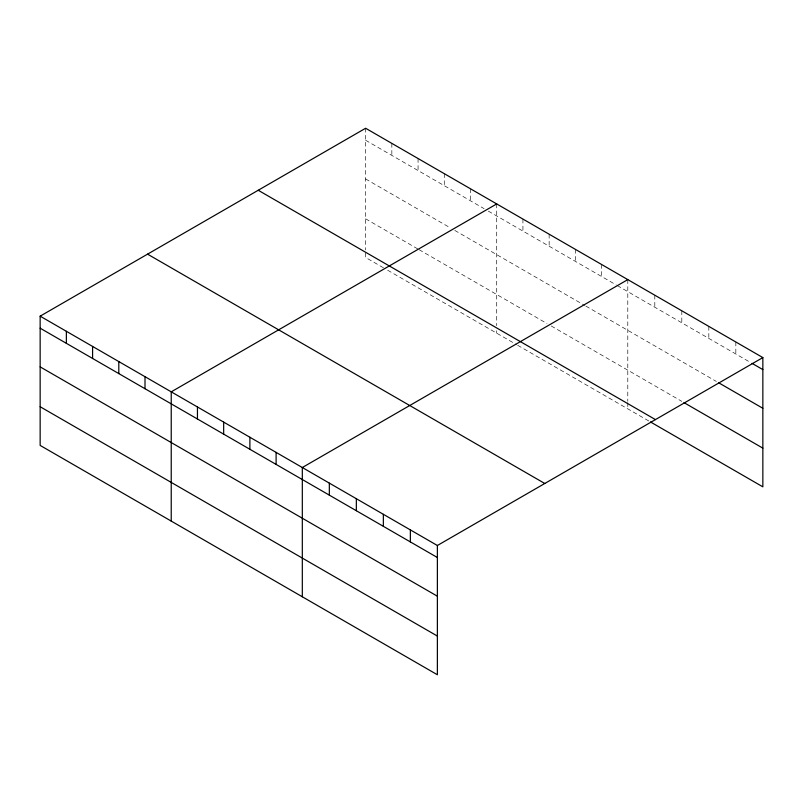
<?xml version="1.0" encoding="UTF-8"?>
<svg xmlns="http://www.w3.org/2000/svg" width="803" height="803" viewBox="0 0 803 803"><rect width="100%" height="100%" fill="white"/><g stroke="black" fill="none" stroke-linecap="round" stroke-linejoin="round"><path stroke-width="0.6" stroke-dasharray="4.01 3.01" d="M365.626 140.264L484.129 208.68M488.324 211.109L616.262 284.965M617.306 285.577L749.882 362.113M365.626 178.959L450.573 227.992M454.769 230.421L584.805 305.491M585.849 306.094L716.386 381.465M365.626 218.817L418.062 249.091M419.116 249.693L547.044 323.559M551.239 325.978L681.817 401.359M383.453 267.79L365.626 257.502L365.626 251.259M387.648 270.22L516.64 344.688M517.684 345.29L649.406 421.334M735.839 341.988L735.839 354.003M708.828 326.399L708.828 338.414M681.817 310.801L681.817 322.816M654.806 295.203L654.806 307.228M627.795 279.615L627.795 401.37M627.795 402.624L627.795 408.857M601.577 264.478L601.577 276.493M575.36 249.342L575.36 261.356M549.142 234.205L549.142 246.22M522.934 219.068L522.934 231.083M496.716 203.932L496.716 325.697M496.716 330.685L496.716 333.185M470.498 188.795L470.498 200.81M444.28 173.659L444.28 185.674M418.062 158.522L418.062 170.537M391.844 143.386L391.844 155.401M365.626 128.249L365.626 250.014"/><path stroke-width="1.2" d="M40.15 316.161L437.374 545.498L437.374 674.751L40.15 445.414L40.15 316.161L365.626 128.249L762.85 357.586L762.85 486.839L650.48 421.956M496.716 203.932L171.23 391.844L171.23 521.097M627.795 279.615L302.319 467.527L302.319 596.78M437.374 545.498L762.85 357.586M752.05 363.368L762.85 369.601M718.555 382.71L762.85 408.285M683.975 402.614L762.85 448.144M258.225 190.261L655.439 419.598M147.561 254.149L544.775 483.486M40.15 328.186L437.374 557.513M40.15 366.871L437.374 596.207M40.15 406.73L437.374 636.066M410.363 529.9L410.363 541.925M383.352 514.311L383.352 526.326M356.341 498.713L356.341 510.728M329.33 483.115L329.33 495.14M276.102 452.39L276.102 464.405M249.884 437.254L249.884 449.268M223.666 422.117L223.666 434.132M197.448 406.98L197.448 418.995M145.012 376.707L145.012 388.722M118.804 361.571L118.804 373.596M92.586 346.434L92.586 358.459M66.368 331.298L66.368 343.323"/></g></svg>
